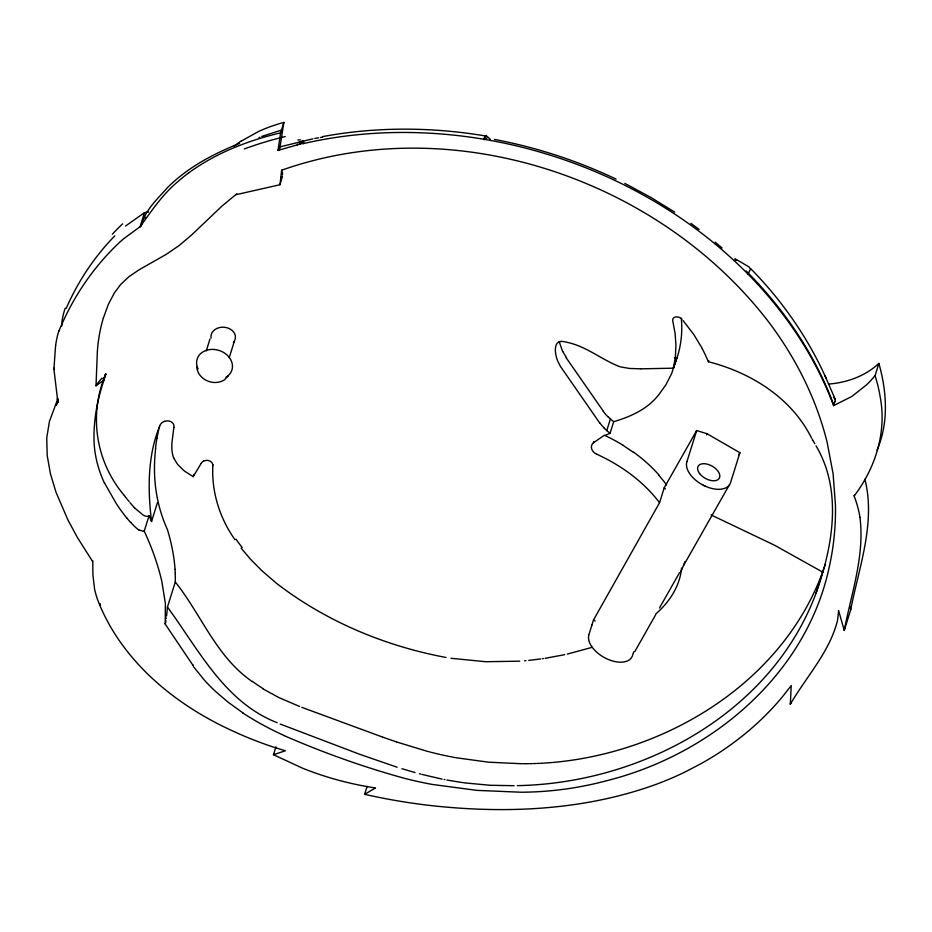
<?xml version="1.0" encoding="UTF-8"?>
<svg xmlns="http://www.w3.org/2000/svg" width="932" height="932" viewBox="0 0 932 932"><rect width="100%" height="100%" fill="white"/><g stroke="black" fill="none" stroke-linecap="round" stroke-linejoin="round"><path stroke-width="1.4" d="M282.501 174.505L282.489 173.049M282.489 175.997L279.996 184.722L235.645 194.776L222.072 205.995L191.526 235.05L179.154 245.524L166.374 254.273L139.008 269.837L128.779 276.816L120.741 284.388L114.31 293.044L108.45 304.17L103.464 317.719M282.466 176.835L280.882 177.266M166.583 616.064L167.445 607.047L175.298 582.011L175.286 574.322M56.2 405.07L57.901 402.309L53.916 369.2L55.594 345.492M92.746 560.749L92.92 575.091L94.563 588.989A104.163 84.486 17.4 0 0 99.747 605.008M212.834 465.709L212.834 465.546A6.326 5.289 4.5 0 0 212.799 464.777L212.776 464.59M212.822 465.814C211.494 492.061 219.801 518.285 234.922 539.651M864.884 479.118C875.917 522.922 858.966 567.005 850.706 609.784L844.241 630.428L838.602 610.53L838.019 616.669A107.739 87.387 17.4 0 1 837.286 621.376C829.154 652.551 806.25 676.853 790.313 704.231L791.245 685.544L782.507 696.693A370.796 300.745 17.4 0 1 701.062 763.646L684.729 772.162A351.842 285.367 17.4 0 1 654.567 784.907C583.898 810.223 507.159 813.787 433.042 805.796A504.538 409.218 17.4 0 1 364.645 794.32M104.57 375.293L105.899 373.942L104.023 379.93L96.008 385.801L97.382 350.921A240.642 195.172 17.4 0 1 103.394 317.707M155.656 448.653C152.324 476.403 155.854 504.165 167.422 529.551C171.29 542.424 174.086 555.67 175.03 569.102M192.854 664.784L193.355 665.914L165.209 624.079L165.372 603.458L161.737 580.846A324.511 263.197 17.4 0 0 144.134 530.972M681.572 568.066C679.929 586.216 669.258 602.34 655.709 614.013M279.996 184.722L281.627 170.218C453.511 109.417 658.831 178.828 768.702 322.006A390.077 316.367 17.4 0 1 827.138 442.339L833.115 473.864L835.468 505.365A390.193 316.472 17.4 0 1 829.224 567.099C806.401 674.36 711.908 753.802 608.526 780.235A351.725 285.274 17.4 0 1 589.059 784.93L580.252 786.678A308.259 250.009 17.4 0 1 521.174 792.235L476.904 790.371L432.553 784.476A325.711 264.164 17.4 0 1 404.791 778.395C363.631 767.094 323.264 752.695 284.155 735.628M173.888 427.322L173.923 426.961A7.619 6.198 -0.7 0 0 173.865 425.283L173.725 424.852A6.652 5.429 -1.6 0 0 171.162 421.847A6.594 5.394 -1.6 0 0 169.076 421.078L168.517 420.984A7.118 5.813 -1.6 0 0 167.574 420.903L166.945 420.903A7.351 5.976 -1.7 0 0 164.533 421.369M173.876 427.415L173.503 430.281M173.434 430.735L171.931 442.875A74.537 61.209 9.2 0 0 171.861 448.187L171.814 448.816A51.947 42.732 6.6 0 0 171.931 450.377L172.758 455.166A31.467 25.956 5 0 0 173.667 457.868M61.768 326.107L61.966 324.72M166.327 617.869L166.234 618.464M299.813 143.749L301.991 142.747L302.877 143.272L278.027 150.401L280.59 132.868L283.864 122.418A166.513 135.058 17.4 0 0 258.607 131.47L241.539 140.942M283.864 122.418L279.623 149.551M62.176 323.334L62.397 321.959M156.937 438.494L159.174 427.171M165.255 623.834L165.232 623.962A8.761 1.083 -81.1 0 0 165.628 622.471M640.948 368.827L673.475 368.175L675.42 356.525L675.933 344.898L675.094 333.411L672.776 321.027A6.128 4.427 25.7 0 1 672.659 320.107L672.753 319.396A5.534 4.008 25.6 0 1 676.224 316.892A5.534 4.008 25.6 0 1 681.467 318.791L682.014 319.361M674.407 357.748L676.702 357.876L671.727 373.359L665.891 384.8L658.738 394.795A127.113 95.67 19.2 0 1 657.398 396.38C646.284 409.754 629.985 416.872 613.699 421.683L610.064 433.298L604.938 435.465L607.548 436.747A157.601 133.777 23.5 0 1 623.24 445.391M835.119 401.238L835.188 399.187L833.534 397.358M844.241 630.428C851.417 593.148 864.814 555.763 859.956 517.388M588.803 635.007L588.488 637.255A24.314 14.003 29.5 0 0 606.476 658.668A24.314 14.003 29.5 0 0 631.477 657.724L632.478 655.79M303.576 142.27L303.191 140.767L300.64 141.734M686.837 461.934L686.768 462.167A24.314 14.015 29.5 0 0 704.441 485.805L705.256 486.178M592.111 624.417L593.486 620.036L659.553 502.697L664.213 487.82L696.67 430.561L707.027 433.73L706.677 434.918M234.363 341.205L229.295 357.492A18.232 14.784 17.4 0 1 226.045 377.215M53.916 369.2L54.324 367.884M57.889 398.733L49.466 421.252L46.74 437.935L47.206 455.55L50.433 473.759L56.013 492.247L67.85 519.8L77.461 537.589L92.548 561.402M56.235 405.036L57.877 399.805M57.901 402.309L58.355 400.853M58.914 331.058C72.661 297.459 93.643 266.505 120.24 241.738A191.095 154.992 17.4 0 1 124.294 238.266L140.091 226.709L144.507 212.647L147.606 212.065M134.872 508.161L143.12 515.047A14.679 13.071 -6.8 0 0 143.912 515.454L145.008 515.932A7.712 6.885 -7.3 0 0 145.602 516.107L146.429 516.281A3.029 2.714 -7.4 0 0 149.108 515.687L144.274 530.937A2.412 1.957 17.4 0 1 143.377 531.31L139.043 529.97M149.062 515.629L151.543 521.501L157.438 502.663M206.24 350.968L209.991 338.992M173.655 457.868L177.523 464.299L183.569 470.287A53.299 43.792 5.4 0 0 185.247 471.604L193.204 476.648L193.926 474.353M297.273 144.879L297.739 144.157M367.138 786.34L364.645 794.285L375.48 787.959A266.75 216.352 17.4 0 1 302.795 768.306L273.472 754.71L275.965 746.788M593.917 441.488L593.474 442.758A8.435 6.734 22.7 0 0 592.81 443.387L592.263 444.11A8.376 6.699 22.7 0 0 591.82 449.259L592.076 449.865A8.26 6.594 22.7 0 0 596.305 454L596.829 454.245M610.064 433.298L606.755 430.619L610.402 418.981L607.944 416.604M589.001 634.342L591.75 625.57M591.82 625.349L592.041 624.638M673.475 368.175L676.702 357.876M708.821 360.614L708.471 361.767C750.889 372.579 791.291 397.696 811.399 437.749M686.942 461.608L696.67 430.561M632.688 655.126L633.119 653.763M633.294 653.181L633.713 651.864M730.618 482.415L739.915 452.731L707.027 433.73M302.958 143.703A408.251 331.116 17.4 0 1 833.616 405.653L851.906 396.403L866.376 384.986A140.557 114.007 17.4 0 0 875.066 375.584L878.876 363.422C886.845 391.533 888.895 422.813 877.024 450.168M517.295 785.641C641.356 783.404 771.451 713.446 816.106 592.985L822.641 572.097C781.855 682.702 666.834 752.369 552.676 762.481M854.504 494.892L854.178 495.917C875.463 468.109 886.856 431.959 880.216 397.055A202.547 164.277 17.4 0 0 875.055 375.596M790.313 704.231L791.14 701.61M684.892 561.67L684.519 562.788M730.502 482.788L730.432 482.974A24.314 14.015 29.5 0 1 704.441 485.805L703.392 485.281M278.027 150.401L278.773 149.015L279.087 150.541M484.209 137.901L485.735 135.897L487.867 137.074M105.899 373.942C88.295 414.262 95.716 461.934 124.189 495.3M104.023 379.93C97.301 399.595 93.445 420.437 94.05 441.255A141.757 114.974 17.4 0 0 104.431 483.032M684.321 563.359L681.711 569.685M816.106 592.985C832.73 546.618 842.679 490.593 816.024 445.869M66.184 308.41C77.927 281.65 94.295 256.778 114.787 235.889M674.663 364.261C680.628 349.745 682.853 333.749 681.269 318.15M159.815 425.831L160.164 425.015A7.84 6.326 -2.3 0 1 161.993 422.709L162.518 422.336A7.596 6.14 -2 0 1 163.857 421.625L164.533 421.357M159.71 426.099C147.373 456.179 147.722 489.743 151.543 521.501M673.405 367.161L674.046 365.717M681.583 569.953L680.791 571.549M193.204 476.648L201.091 463.519M100.33 604.216L99.759 605.171C124.073 662.664 175.251 704.441 230.88 730.129A310.041 251.465 17.4 0 0 274.346 747.382L285.355 750.796L273.472 754.71M634.762 651.631L655.674 614.724M659.507 607.955L679.533 572.621M683.587 565.468L729.115 485.304M738.738 454.746L739.915 452.731M100.213 604.076L99.631 605.019M96.683 384.683L96.392 385.137A8.842 2.575 -47.8 0 0 96.031 385.79M201.265 463.251L201.394 463.064A8.819 7.374 4.9 0 1 201.592 462.773L201.918 462.377A6.477 5.406 4.4 0 1 203.013 461.457L203.502 461.154M97.161 383.961L98.233 382.493A17.79 5.743 -46.9 0 1 98.559 382.108L101.903 378.136M484.302 138.577L485.467 137.773L486.807 138.402M228.398 375.666L224.472 379.813C213.836 386.675 197.724 379.697 196.699 366.789M140.091 226.709C151.229 211.471 162.319 194.648 177.255 182.148A212.228 172.129 17.4 0 1 188.625 172.933M235.878 194.555L235.971 194.473A8.108 3.833 -24.4 0 1 236.565 193.984L236.81 193.798M878.876 363.422C865.269 376.12 846.885 382.668 828.513 384.077M125.482 226.092L144.507 212.647M593.521 442.712L604.414 435.232M188.625 172.933C215.851 152.976 247.912 140.581 280.59 132.868M239.594 143.435C213.428 153.757 187.903 167.341 167.783 187.309C157.566 198.865 144.821 210.213 141.245 225.835A7.526 3.938 -14.7 0 0 140.732 226.662L140.685 226.662M259.014 137.482L259.702 137.214M261.787 136.422L281.441 130.131M592.228 647.309L567.273 654.101M279.495 147L312.884 138.821M299.335 144.064L300.314 143.843M564.629 654.683L545.162 658.295M322.46 136.643C376.202 126.612 431.679 126.938 485.537 135.967M314.806 138.472L318.639 137.808M147.92 212.018L148.537 211.902M320.573 137.493L322.495 137.19M543.461 658.563L542.436 658.714M540.735 658.947L528.712 660.404M525.951 660.672L524.565 660.8M551.662 762.562L544.544 763.075M519.718 661.184L485.677 661.72L450.948 658.283M543.519 763.145L540.455 763.308M539.43 763.355L536.867 763.471M535.853 763.506L533.314 763.599M532.288 763.623L529.749 763.681M561.146 341.438C552.42 341.66 555.181 357.329 558.979 363.503A60.219 46.274 21.7 0 0 560.458 366.427L599.754 423.058M528.724 763.704L523.108 763.751M514.033 785.699L491.537 785.303M640.727 368.827L629.508 368.455L621.003 366.975A32.038 24.29 22.4 0 1 618.871 366.346C601.047 359.239 585.867 346.075 566.633 342.219A26.585 20.702 20.3 0 0 563.918 341.613L563.441 341.59A13.456 10.415 20.2 0 0 561.146 341.415M522.083 763.762L488.683 762.201L456.028 757.751M490.721 785.268L489.906 785.222M489.079 785.175L465.732 782.997M464.917 782.892L464.101 782.787M463.286 782.67L462.458 782.565M461.643 782.449L460.827 782.332M460.012 782.204L446.964 780.026M445.997 657.468C385.056 646.074 325.979 621.411 276.722 583.49M455.061 757.565L453.616 757.297M452.649 757.11L450.727 756.737M444.925 779.641L444.121 779.478M494.368 139.392C536.413 147.361 577.432 160.735 616.075 179.107M449.76 756.551L448.315 756.26M442.094 779.082L441.279 778.907M447.36 756.062L445.915 755.759M440.463 778.744L421.893 774.399M444.948 755.549L440.626 754.594M439.683 754.384L435.442 753.382M434.498 753.149L433.566 752.916M432.623 752.683L431.213 752.322M430.269 752.077L429.337 751.833M428.394 751.588L427.462 751.343M420.693 774.084L419.482 773.758M426.518 751.087L396.543 741.942M415.078 772.558L401.925 768.714M397.149 767.234L359.379 754.186L280.171 724.036M396.112 741.79L382.959 737.224M382.516 737.061L303.529 707.982M302.655 707.656L301.77 707.318M299.58 706.468L278.843 697.544L262.719 688.748M711.081 514.93L774.643 545.278L822.385 571.933M277.154 722.696C224.612 702.215 198.796 649.779 167.445 607.047M596.876 454.268C621.062 465.324 643.395 481.39 659.553 502.697M736.059 259.364L734.835 258.875L735.756 260.133M624.824 183.383L650.932 197.456L674.768 212.205M593.486 620.036L595.187 620.957M737.014 259.877L749.083 266.96L750.819 269.604M746.031 271.002L748.862 273.449A12.78 5.487 -23.1 0 1 748.955 273.787A407.494 330.499 17.4 0 1 833.476 404.15M623.193 445.449L633.469 452.346M243.007 712.957L227.979 702.099L214.977 690.938A167.399 135.781 17.4 0 1 204.003 679.673L193.518 666.706M490.267 139.311L488.286 137.528M690.892 223.342L699.093 229.412M613.699 421.683L610.402 418.981M252.292 681.618C216.352 657.002 201.51 614.875 175.298 582.011M276.187 583.059L262.265 571.06M715.17 242.145L722.102 248.029M606.755 430.619L604.274 428.277M261.764 570.605L250.603 559.34L241.132 548.156M664.213 487.82L665.366 488.939M750.61 268.567C782.018 300.488 808.091 337.838 826.334 378.776M134.546 507.823L134.045 507.276M133.579 506.775L130.002 502.674M130.655 522.491L129.536 521.244A108.345 87.876 17.4 0 1 127.684 519.066L126.927 518.157M659.029 475.495L663.817 481.273A125.471 105.619 24 0 1 666.59 484.966M683.063 320.573L693.723 334.425L702.39 348.719M129.07 501.556L127.637 499.785M126.95 498.911L126.111 497.839M603.423 411.35L566.178 357.772M125.634 497.21L124.34 495.498M812.005 438.797L812.611 439.834M812.914 440.358L814.848 443.76M562.683 351.667L559.573 342.755A41.09 31.152 22.6 0 1 559.34 341.415M835.188 399.187L825.018 375.817M104.535 483.009L116.314 503.664A186.505 151.264 17.4 0 0 126.903 518.169M175.053 569.417L175.239 572.924M282.466 172.001L282.489 172.63M175.251 573.238L175.286 574.019M55.64 345.504A129.117 104.722 17.4 0 1 58.821 331.035M854.131 495.929A151.497 122.873 17.4 0 1 860.015 517.388M833.499 404.138A11.906 5.033 -31.3 0 1 833.627 405.606M483.883 139.218A11.114 3.076 84 0 1 484.291 138.484M484.058 139.695A10.928 2.959 84 0 1 484.325 138.286M303.669 142.177A6.186 1.48 -52.7 0 1 303.075 143.633M299.393 141.85A58.413 22.053 -90 0 1 299.778 141.792M749.992 270.024A11.871 4.404 -39 0 1 747.685 273.926M835.258 401.191A11.778 5.079 -32 0 1 833.674 404.138M850.264 606.802A178.268 48.918 84.1 0 1 850.718 609.773M144.111 217.739A159.512 146.639 -13 0 1 145.835 217.319M486.481 135.338A29.183 0.804 51.1 0 1 486.574 135.396M297.89 139.975A62.106 25.327 84.3 0 1 300.512 139.916M244.335 148.934A299.09 200.229 2.9 0 1 285.227 136.55M61.966 321.924A112.05 85.779 1 0 1 65.205 308.201M112.388 234.223A229.097 177.22 23.7 0 1 122.64 223.831M57.271 399.455A131.715 109.056 -8.3 0 1 57.469 398.302M234.235 146.103A152.289 123.513 17.4 0 1 241.411 140.814M736.012 260.051A22.03 11.172 38.4 0 1 736.921 260.552M165.989 620.724A13.491 2.062 -81.4 0 1 165.803 621.784M702.262 348.754A162.622 125.634 21.3 0 1 708.343 361.779M203.537 461.2A5.918 4.951 4.5 0 1 212.869 464.544M242.215 547.55A179.387 151.741 13.1 0 1 235.982 539.15M604.39 428.196A54.953 42.697 23.9 0 1 599.893 423M282.116 169.88A13.491 1.235 -79.8 0 1 282.186 170.02M825.391 564.338A385.836 311.696 16.4 0 1 822.502 572.05M155.504 448.63A239.978 201.359 13 0 1 156.856 438.471M262.894 688.503A138.46 126.298 8.2 0 1 252.479 681.409M607.781 416.697A54.848 42.371 25.4 0 1 603.284 411.408M566.505 357.667A70.284 52.53 24.1 0 1 562.963 351.62M633.62 452.183A139.602 118.224 23.5 0 1 659.274 475.332M138.915 530.098A41.87 33.96 17.4 0 1 130.853 522.398M284.202 735.546A256.137 207.743 17.4 0 1 242.926 713.05M96.73 384.66A11.335 3.378 -47.5 0 1 97.208 383.949M102.858 378.788A45.785 18.349 -46.1 0 1 105.363 376.109M198.132 368.979A18.232 14.784 17.4 0 1 205.762 350.537A18.232 14.784 17.4 0 1 229.319 357.492M211.121 338.071A12.232 9.658 3.2 0 1 225.859 327.482A12.232 9.658 3.2 0 1 233.373 342.44M700.328 474.4A12.151 7.002 29.5 0 0 719.236 478.314A12.151 7.002 29.5 0 0 706.561 463.996A12.151 7.002 29.5 0 0 700.328 474.4"/></g></svg>
